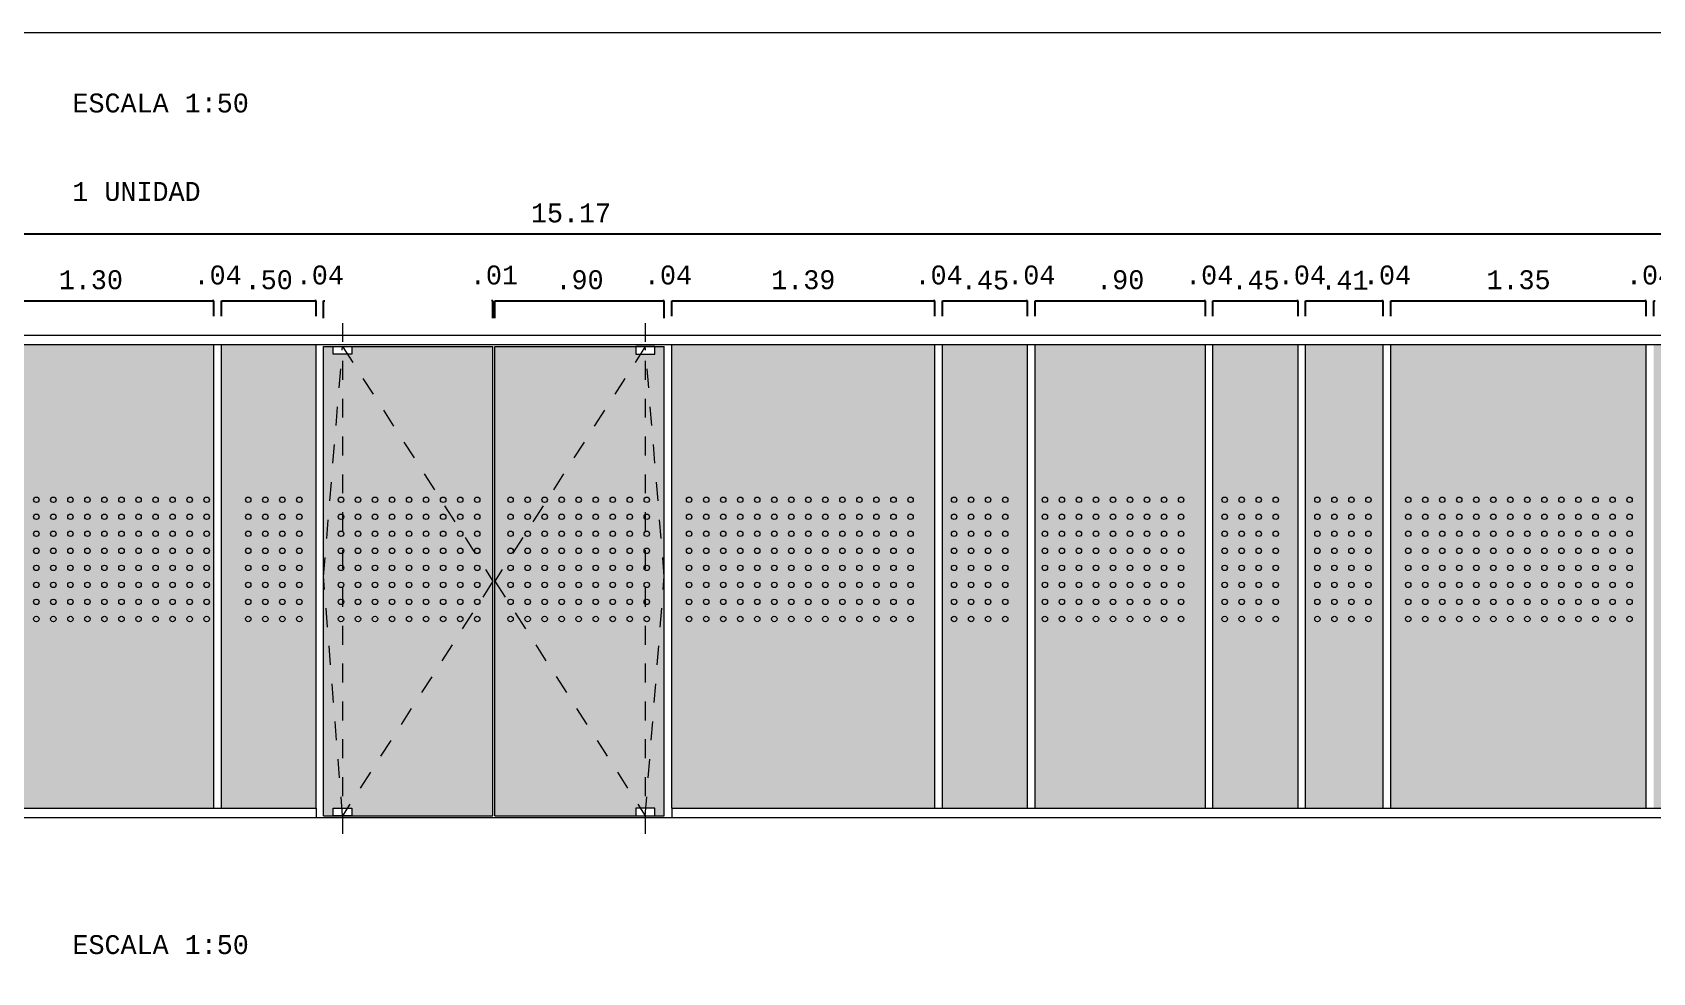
# Model space of a CAD drawing. Header units: millimetres. Extents: x 3472 to 4311, y 0 to 1645.
# Drawn here: x 3809.15 to 3817.72, y 1202.34 to 1207.31 of the extents above; entities that cross this region are included whole.
import ezdxf

# ---------------------------------------------------------------- set-up
doc = ezdxf.new("R2010")
doc.units = ezdxf.units.MM
doc.header["$LTSCALE"] = 0.1
doc.header["$PDMODE"] = 35
doc.linetypes.add('CONTINUA', pattern=[0])
doc.linetypes.add('PUNTOS', pattern=[0.25, 0, -0.25])
doc.layers.get('0').update_dxf_attribs({"lineweight": 9})
doc.layers.get('DEFPOINTS').update_dxf_attribs({"lineweight": 9})
for name, color, linetype, lineweight in [('A_cotas', 7, 'Continuous', 9), ('CARPINTERIAS', 7, 'PUNTOS', 9), ('Leyenda', 7, 'Continuous', 9)]:
    doc.layers.add(name, color=color, linetype=linetype, lineweight=lineweight)
doc.layers.add('COTAS-EXT', color=7, linetype='CONTINUA', lineweight=9, true_color=0x2e2e2e)
doc.layers.add('GRIS CARPINTERIAS', color=7, linetype='CONTINUA', lineweight=9, true_color=0x2e2e2e)
doc.styles.add('FUTURA', font='LUCON.TTF')
doc.styles.get("Standard").update_dxf_attribs({"font": 'LUCON.TTF'})
doc.dimstyles.new('ESCALA-100-INT', dxfattribs={"dimtxt": 0.15, "dimasz": 0.012, "dimexe": 0, "dimexo": 0, "dimgap": 0.05, "dimtad": 1, "dimzin": 4, "dimdsep": 46, "dimtxsty": 'Standard', "dimblk1": '1', "dimblk2": '1', "dimsah": 1, "dimcen": 0, "dimse1": 1, "dimse2": 1, "dimclrd": 256, "dimclrt": 7, "dimadec": 0, "dimazin": 0, "dimtfac": 1, "dimtofl": 0, "dimtmove": 2, "dimatfit": 3, "dimldrblk": '1', "dimfxl": 1, "dimtolj": 1, "dimtzin": 0, "dimarcsym": 0})

# ---------------------------------------------------------------- blocks, each defined once
blk = doc.blocks.new('*D92')
at = {"layer": 'COTAS-EXT', "lineweight": -2}
for p, q in [((3808.8117, 1205.8132), (3808.8117, 1205.8948)), ((3808.8117, 1205.8948), (3810.1115, 1205.8948)), ((3810.1115, 1205.8132), (3810.1115, 1205.8948))]:
    blk.add_line(p, q, dxfattribs=at)
at = {"layer": 'DEFPOINTS', "color": 0}
for p in [(3810.1115, 1205.8948), (3808.8117, 1205.6632), (3810.1115, 1205.6632)]:
    blk.add_point(p, dxfattribs=at)
at = {"layer": 'COTAS-EXT', "color": 250, "insert": (3809.4616, 1206.0054), "char_height": 0.1, "attachment_point": 5}
blk.add_mtext('\\A1;1.30', dxfattribs=at)
blk = doc.blocks.new('1')
at = {"layer": 'A_cotas'}
blk.add_line((0, 0), (0, 0), dxfattribs=at)
at = {"layer": 'A_cotas', "linetype": 'Continuous', "const_width": 2.44}
blk.add_lwpolyline([(0, -6.1), (0, 6.1)], dxfattribs=at)
blk = doc.blocks.new('_NONE')
at = {"color": 0, "linetype": 'ByBlock'}
blk.add_circle((0, 0), 0.25, dxfattribs=at)
blk = doc.blocks.new('*D93')
at = {"layer": 'COTAS-EXT', "lineweight": -2}
for p, q in [((3810.1115, 1205.8948), (3810.1045, 1205.8948)), ((3810.1115, 1205.8132), (3810.1115, 1205.8948)), ((3810.1515, 1205.8132), (3810.1515, 1205.8948)), ((3810.1515, 1205.8948), (3810.1585, 1205.8948))]:
    blk.add_line(p, q, dxfattribs=at)
at = {"layer": 'DEFPOINTS', "color": 0}
for p in [(3810.1515, 1205.8948), (3810.1115, 1205.6632), (3810.1515, 1205.6632)]:
    blk.add_point(p, dxfattribs=at)
at = {"layer": 'COTAS-EXT', "color": 250, "insert": (3810.1315, 1206.0304), "char_height": 0.1, "attachment_point": 5}
blk.add_mtext('\\A1;.04', dxfattribs=at)
blk = doc.blocks.new('*D94')
at = {"layer": 'COTAS-EXT', "lineweight": -2}
for p, q in [((3810.1515, 1205.8132), (3810.1515, 1205.8948)), ((3810.1515, 1205.8948), (3810.6517, 1205.8948)), ((3810.6517, 1205.8132), (3810.6517, 1205.8948))]:
    blk.add_line(p, q, dxfattribs=at)
at = {"layer": 'DEFPOINTS', "color": 0}
for p in [(3810.6517, 1205.8948), (3810.1515, 1205.6632), (3810.6517, 1205.6632)]:
    blk.add_point(p, dxfattribs=at)
at = {"layer": 'COTAS-EXT', "color": 250, "insert": (3810.4016, 1206.0054), "char_height": 0.1, "attachment_point": 5}
blk.add_mtext('\\A1;.50', dxfattribs=at)
blk = doc.blocks.new('*D95')
at = {"layer": 'COTAS-EXT', "lineweight": -2}
for p, q in [((3810.6517, 1205.8948), (3810.6447, 1205.8948)), ((3810.6517, 1205.8132), (3810.6517, 1205.8948)), ((3810.6917, 1205.8032), (3810.6917, 1205.8948)), ((3810.6917, 1205.8948), (3810.6987, 1205.8948))]:
    blk.add_line(p, q, dxfattribs=at)
at = {"layer": 'DEFPOINTS', "color": 0}
for p in [(3810.6917, 1205.8948), (3810.6517, 1205.6632), (3810.6917, 1205.6532)]:
    blk.add_point(p, dxfattribs=at)
at = {"layer": 'COTAS-EXT', "color": 250, "insert": (3810.6717, 1206.0304), "char_height": 0.1, "attachment_point": 5}
blk.add_mtext('\\A1;.04', dxfattribs=at)
blk = doc.blocks.new('*D96')
at = {"layer": 'COTAS-EXT', "lineweight": -2}
for p, q in [((3811.5867, 1205.8948), (3811.5797, 1205.8948)), ((3811.5867, 1205.8032), (3811.5867, 1205.8948)), ((3811.5967, 1205.8032), (3811.5967, 1205.8948)), ((3811.5967, 1205.8948), (3811.6037, 1205.8948))]:
    blk.add_line(p, q, dxfattribs=at)
at = {"layer": 'DEFPOINTS', "color": 0}
for p in [(3811.5867, 1205.8948), (3811.5867, 1205.6532), (3811.5967, 1205.6532)]:
    blk.add_point(p, dxfattribs=at)
at = {"layer": 'COTAS-EXT', "color": 250, "insert": (3811.5917, 1206.0304), "char_height": 0.1, "attachment_point": 5}
blk.add_mtext('\\A1;.01', dxfattribs=at)
blk = doc.blocks.new('*D97')
at = {"layer": 'COTAS-EXT', "lineweight": -2}
for p, q in [((3811.5867, 1205.8948), (3811.5797, 1205.8948)), ((3811.5867, 1205.8032), (3811.5867, 1205.8948)), ((3811.5967, 1205.8032), (3811.5967, 1205.8948)), ((3811.5967, 1205.8948), (3811.6037, 1205.8948))]:
    blk.add_line(p, q, dxfattribs=at)
at = {"layer": 'DEFPOINTS', "color": 0}
for p in [(3811.5967, 1205.8948), (3811.5867, 1205.6532), (3811.5967, 1205.6532)]:
    blk.add_point(p, dxfattribs=at)
at = {"layer": 'COTAS-EXT', "color": 250, "insert": (3811.5917, 1206.0304), "char_height": 0.1, "attachment_point": 5}
blk.add_mtext('\\A1;.01', dxfattribs=at)
blk = doc.blocks.new('*D98')
at = {"layer": 'COTAS-EXT', "lineweight": -2}
for p, q in [((3811.5967, 1205.8032), (3811.5967, 1205.8948)), ((3811.5967, 1205.8948), (3812.4917, 1205.8948)), ((3812.4917, 1205.8032), (3812.4917, 1205.8948))]:
    blk.add_line(p, q, dxfattribs=at)
at = {"layer": 'DEFPOINTS', "color": 0}
for p in [(3812.4917, 1205.8948), (3811.5967, 1205.6532), (3812.4917, 1205.6532)]:
    blk.add_point(p, dxfattribs=at)
at = {"layer": 'COTAS-EXT', "color": 250, "insert": (3812.0442, 1206.0054), "char_height": 0.1, "attachment_point": 5}
blk.add_mtext('\\A1;.90', dxfattribs=at)
blk = doc.blocks.new('*D99')
at = {"layer": 'COTAS-EXT', "lineweight": -2}
for p, q in [((3812.4917, 1205.8948), (3812.4847, 1205.8948)), ((3812.4917, 1205.8032), (3812.4917, 1205.8948)), ((3812.5317, 1205.8132), (3812.5317, 1205.8948)), ((3812.5317, 1205.8948), (3812.5387, 1205.8948))]:
    blk.add_line(p, q, dxfattribs=at)
at = {"layer": 'DEFPOINTS', "color": 0}
for p in [(3812.5317, 1205.8948), (3812.4917, 1205.6532), (3812.5317, 1205.6632)]:
    blk.add_point(p, dxfattribs=at)
at = {"layer": 'COTAS-EXT', "color": 250, "insert": (3812.5117, 1206.0304), "char_height": 0.1, "attachment_point": 5}
blk.add_mtext('\\A1;.04', dxfattribs=at)
blk = doc.blocks.new('*D100')
at = {"layer": 'COTAS-EXT', "lineweight": -2}
for p, q in [((3812.5317, 1205.8132), (3812.5317, 1205.8948)), ((3812.5317, 1205.8948), (3813.9217, 1205.8948)), ((3813.9217, 1205.8132), (3813.9217, 1205.8948))]:
    blk.add_line(p, q, dxfattribs=at)
at = {"layer": 'DEFPOINTS', "color": 0}
for p in [(3813.9217, 1205.8948), (3812.5317, 1205.6632), (3813.9217, 1205.6632)]:
    blk.add_point(p, dxfattribs=at)
at = {"layer": 'COTAS-EXT', "color": 250, "insert": (3813.2267, 1206.0054), "char_height": 0.1, "attachment_point": 5}
blk.add_mtext('\\A1;1.39', dxfattribs=at)
blk = doc.blocks.new('*D101')
at = {"layer": 'COTAS-EXT', "lineweight": -2}
for p, q in [((3813.9217, 1205.8948), (3813.9147, 1205.8948)), ((3813.9217, 1205.8132), (3813.9217, 1205.8948)), ((3813.9617, 1205.8132), (3813.9617, 1205.8948)), ((3813.9617, 1205.8948), (3813.9687, 1205.8948))]:
    blk.add_line(p, q, dxfattribs=at)
at = {"layer": 'DEFPOINTS', "color": 0}
for p in [(3813.9617, 1205.8948), (3813.9217, 1205.6632), (3813.9617, 1205.6632, 0)]:
    blk.add_point(p, dxfattribs=at)
at = {"layer": 'COTAS-EXT', "color": 250, "insert": (3813.9417, 1206.0304), "char_height": 0.1, "attachment_point": 5}
blk.add_mtext('\\A1;.04', dxfattribs=at)
blk = doc.blocks.new('*D102')
at = {"layer": 'COTAS-EXT', "lineweight": -2}
for p, q in [((3813.9617, 1205.8132), (3813.9617, 1205.8948)), ((3813.9617, 1205.8948), (3814.4117, 1205.8948)), ((3814.4117, 1205.8132), (3814.4117, 1205.8948))]:
    blk.add_line(p, q, dxfattribs=at)
at = {"layer": 'DEFPOINTS', "color": 0}
for p in [(3814.4117, 1205.8948), (3813.9617, 1205.6632, 0), (3814.4117, 1205.6632)]:
    blk.add_point(p, dxfattribs=at)
at = {"layer": 'COTAS-EXT', "color": 250, "insert": (3814.1867, 1206.0039), "char_height": 0.1, "attachment_point": 5}
blk.add_mtext('\\A1;.45', dxfattribs=at)
blk = doc.blocks.new('*D103')
at = {"layer": 'COTAS-EXT', "lineweight": -2}
for p, q in [((3814.4117, 1205.8948), (3814.4047, 1205.8948)), ((3814.4117, 1205.8132), (3814.4117, 1205.8948)), ((3814.4517, 1205.8132), (3814.4517, 1205.8948)), ((3814.4517, 1205.8948), (3814.4587, 1205.8948))]:
    blk.add_line(p, q, dxfattribs=at)
at = {"layer": 'DEFPOINTS', "color": 0}
for p in [(3814.4517, 1205.8948), (3814.4117, 1205.6632), (3814.4517, 1205.6632)]:
    blk.add_point(p, dxfattribs=at)
at = {"layer": 'COTAS-EXT', "color": 250, "insert": (3814.4317, 1206.0304), "char_height": 0.1, "attachment_point": 5}
blk.add_mtext('\\A1;.04', dxfattribs=at)
blk = doc.blocks.new('*D104')
at = {"layer": 'COTAS-EXT', "lineweight": -2}
for p, q in [((3814.4517, 1205.8132), (3814.4517, 1205.8948)), ((3814.4517, 1205.8948), (3815.3517, 1205.8948)), ((3815.3517, 1205.8132), (3815.3517, 1205.8948))]:
    blk.add_line(p, q, dxfattribs=at)
at = {"layer": 'DEFPOINTS', "color": 0}
for p in [(3815.3517, 1205.8948), (3814.4517, 1205.6632), (3815.3517, 1205.6632)]:
    blk.add_point(p, dxfattribs=at)
at = {"layer": 'COTAS-EXT', "color": 250, "insert": (3814.9017, 1206.0054), "char_height": 0.1, "attachment_point": 5}
blk.add_mtext('\\A1;.90', dxfattribs=at)
blk = doc.blocks.new('*D105')
at = {"layer": 'COTAS-EXT', "lineweight": -2}
for p, q in [((3815.3517, 1205.8948), (3815.3447, 1205.8948)), ((3815.3517, 1205.8132), (3815.3517, 1205.8948)), ((3815.3917, 1205.8132), (3815.3917, 1205.8948)), ((3815.3917, 1205.8948), (3815.3987, 1205.8948))]:
    blk.add_line(p, q, dxfattribs=at)
at = {"layer": 'DEFPOINTS', "color": 0}
for p in [(3815.3917, 1205.8948), (3815.3517, 1205.6632), (3815.3917, 1205.6632)]:
    blk.add_point(p, dxfattribs=at)
at = {"layer": 'COTAS-EXT', "color": 250, "insert": (3815.3717, 1206.0304), "char_height": 0.1, "attachment_point": 5}
blk.add_mtext('\\A1;.04', dxfattribs=at)
blk = doc.blocks.new('*D106')
at = {"layer": 'COTAS-EXT', "lineweight": -2}
for p, q in [((3815.3917, 1205.8132), (3815.3917, 1205.8948)), ((3815.3917, 1205.8948), (3815.8417, 1205.8948)), ((3815.8417, 1205.8132), (3815.8417, 1205.8948))]:
    blk.add_line(p, q, dxfattribs=at)
at = {"layer": 'DEFPOINTS', "color": 0}
for p in [(3815.8417, 1205.8948), (3815.3917, 1205.6632, 0), (3815.8417, 1205.6632, 0)]:
    blk.add_point(p, dxfattribs=at)
at = {"layer": 'COTAS-EXT', "color": 250, "insert": (3815.6167, 1206.0039), "char_height": 0.1, "attachment_point": 5}
blk.add_mtext('\\A1;.45', dxfattribs=at)
blk = doc.blocks.new('*D107')
at = {"layer": 'COTAS-EXT', "lineweight": -2}
for p, q in [((3815.8417, 1205.8948), (3815.8347, 1205.8948)), ((3815.8417, 1205.8132), (3815.8417, 1205.8948)), ((3815.8817, 1205.8132), (3815.8817, 1205.8948)), ((3815.8817, 1205.8948), (3815.8887, 1205.8948))]:
    blk.add_line(p, q, dxfattribs=at)
at = {"layer": 'DEFPOINTS', "color": 0}
for p in [(3815.8817, 1205.8948), (3815.8417, 1205.6632), (3815.8817, 1205.6632)]:
    blk.add_point(p, dxfattribs=at)
at = {"layer": 'COTAS-EXT', "color": 250, "insert": (3815.8617, 1206.0304), "char_height": 0.1, "attachment_point": 5}
blk.add_mtext('\\A1;.04', dxfattribs=at)
blk = doc.blocks.new('*D108')
at = {"layer": 'COTAS-EXT', "lineweight": -2}
for p, q in [((3815.8817, 1205.8132), (3815.8817, 1205.8948)), ((3815.8817, 1205.8948), (3816.2917, 1205.8948)), ((3816.2917, 1205.8132), (3816.2917, 1205.8948))]:
    blk.add_line(p, q, dxfattribs=at)
at = {"layer": 'DEFPOINTS', "color": 0}
for p in [(3816.2917, 1205.8948), (3815.8817, 1205.6632, 0), (3816.2917, 1205.6632, 0)]:
    blk.add_point(p, dxfattribs=at)
at = {"layer": 'COTAS-EXT', "color": 250, "insert": (3816.0867, 1206.0039), "char_height": 0.1, "attachment_point": 5}
blk.add_mtext('\\A1;.41', dxfattribs=at)
blk = doc.blocks.new('*D109')
at = {"layer": 'COTAS-EXT', "lineweight": -2}
for p, q in [((3816.2917, 1205.8948), (3816.2847, 1205.8948)), ((3816.2917, 1205.8132), (3816.2917, 1205.8948)), ((3816.3317, 1205.8132), (3816.3317, 1205.8948)), ((3816.3317, 1205.8948), (3816.3387, 1205.8948))]:
    blk.add_line(p, q, dxfattribs=at)
at = {"layer": 'DEFPOINTS', "color": 0}
for p in [(3816.3317, 1205.8948), (3816.2917, 1205.6632), (3816.3317, 1205.6632, 0)]:
    blk.add_point(p, dxfattribs=at)
at = {"layer": 'COTAS-EXT', "color": 250, "insert": (3816.3117, 1206.0304), "char_height": 0.1, "attachment_point": 5}
blk.add_mtext('\\A1;.04', dxfattribs=at)
blk = doc.blocks.new('*D110')
at = {"layer": 'COTAS-EXT', "lineweight": -2}
for p, q in [((3816.3317, 1205.8132), (3816.3317, 1205.8948)), ((3816.3317, 1205.8948), (3817.6817, 1205.8948)), ((3817.6817, 1205.8132), (3817.6817, 1205.8948))]:
    blk.add_line(p, q, dxfattribs=at)
at = {"layer": 'DEFPOINTS', "color": 0}
for p in [(3817.6817, 1205.8948), (3816.3317, 1205.6632), (3817.6817, 1205.6632)]:
    blk.add_point(p, dxfattribs=at)
at = {"layer": 'COTAS-EXT', "color": 250, "insert": (3817.0067, 1206.0054), "char_height": 0.1, "attachment_point": 5}
blk.add_mtext('\\A1;1.35', dxfattribs=at)
blk = doc.blocks.new('*D111')
at = {"layer": 'COTAS-EXT', "lineweight": -2}
for p, q in [((3817.6817, 1205.8948), (3817.6747, 1205.8948)), ((3817.6817, 1205.8132), (3817.6817, 1205.8948)), ((3817.7217, 1205.8132), (3817.7217, 1205.8948)), ((3817.7217, 1205.8948), (3817.7287, 1205.8948))]:
    blk.add_line(p, q, dxfattribs=at)
at = {"layer": 'DEFPOINTS', "color": 0}
for p in [(3817.7217, 1205.8948), (3817.6817, 1205.6632), (3817.7217, 1205.6632, 0)]:
    blk.add_point(p, dxfattribs=at)
at = {"layer": 'COTAS-EXT', "color": 250, "insert": (3817.7017, 1206.0304), "char_height": 0.1, "attachment_point": 5}
blk.add_mtext('\\A1;.04', dxfattribs=at)
blk = doc.blocks.new('*D116')
at = {"layer": 'COTAS-EXT', "lineweight": -2}
for p, q in [((3804.4161, 1205.8632), (3804.4161, 1206.2479)), ((3804.4161, 1206.2479), (3819.5821, 1206.2479)), ((3819.5821, 1205.8632), (3819.5821, 1206.2479))]:
    blk.add_line(p, q, dxfattribs=at)
at = {"layer": 'DEFPOINTS', "color": 0}
for p in [(3819.5821, 1206.2479), (3804.4161, 1205.7132), (3819.5821, 1205.7132)]:
    blk.add_point(p, dxfattribs=at)
at = {"layer": 'COTAS-EXT', "color": 250, "insert": (3811.9991, 1206.3584), "char_height": 0.1, "attachment_point": 5}
blk.add_mtext('\\A1;15.17', dxfattribs=at)

msp = doc.modelspace()

# ---------------------------------------------------------------- hatches: boundary and pattern name
at = {"layer": 'COTAS-EXT'}
h = msp.add_hatch(dxfattribs=at)
h.set_pattern_fill('DOTS', color=256, scale=0.01, angle=90, style=0)
h.set_pattern_definition([(90, (3804.416095, 1203.173188), (-0.015875, 0.0079375), [0, -0.015875])])
h.paths.add_polyline_path([(3804.5217, 1205.6632), (3804.4161, 1205.6632), (3804.4161, 1203.2132), (3804.5217, 1203.2132)])
h.paths.add_polyline_path([(3805.9117, 1205.6632), (3804.5617, 1205.6632), (3804.5617, 1203.2132), (3805.9117, 1203.2132)])
h.paths.add_polyline_path([(3806.8517, 1205.6632), (3805.9517, 1205.6632), (3805.9517, 1203.2132), (3806.8517, 1203.2132)])
h.paths.add_polyline_path([(3807.3417, 1205.6632), (3806.8917, 1205.6632), (3806.8917, 1203.2132), (3807.3417, 1203.2132)])
h.paths.add_polyline_path([(3808.2817, 1205.6632), (3807.3817, 1205.6632), (3807.3817, 1203.2132), (3808.2817, 1203.2132)])
h.paths.add_polyline_path([(3808.7717, 1205.6632), (3808.3217, 1205.6632), (3808.3217, 1203.2132), (3808.7717, 1203.2132)])
h.paths.add_polyline_path([(3810.1115, 1205.6632), (3808.8117, 1205.6632), (3808.8117, 1203.2132), (3810.1115, 1203.2132)])
h.paths.add_polyline_path([(3810.6517, 1205.6632), (3810.1515, 1205.6632), (3810.1515, 1203.2132), (3810.6517, 1203.2132)])
h.paths.add_polyline_path([(3811.5867, 1205.6532), (3810.8417, 1205.6532), (3810.8417, 1205.6132), (3810.7417, 1205.6132), (3810.7417, 1205.6532), (3810.6917, 1205.6532), (3810.6917, 1203.1732), (3810.7417, 1203.1732), (3810.7417, 1203.2132), (3810.8417, 1203.2132), (3810.8417, 1203.1732), (3811.5867, 1203.1732)])
h.paths.add_polyline_path([(3812.4917, 1205.6532), (3812.4419, 1205.6532), (3812.4419, 1205.6132), (3812.3419, 1205.6132), (3812.3419, 1205.6532), (3811.5967, 1205.6532), (3811.5967, 1203.1732), (3812.3419, 1203.1732), (3812.3419, 1203.2132), (3812.4419, 1203.2132), (3812.4419, 1203.1732), (3812.4917, 1203.1732)])
h.paths.add_polyline_path([(3813.9217, 1205.6632), (3812.5317, 1205.6632), (3812.5317, 1203.2132), (3813.9217, 1203.2132)])
h.paths.add_polyline_path([(3814.4117, 1205.6632), (3813.9617, 1205.6632), (3813.9617, 1203.2132), (3814.4117, 1203.2132)])
h.paths.add_polyline_path([(3815.3517, 1205.6632), (3814.4517, 1205.6632), (3814.4517, 1203.2132), (3815.3517, 1203.2132)])
h.paths.add_polyline_path([(3815.8417, 1205.6632), (3815.3917, 1205.6632), (3815.3917, 1203.2132), (3815.8417, 1203.2132)])
h.paths.add_polyline_path([(3816.2917, 1205.6632), (3815.8817, 1205.6632), (3815.8817, 1203.2132), (3816.2917, 1203.2132)])
h.paths.add_polyline_path([(3817.6817, 1205.6632), (3816.3317, 1205.6632), (3816.3317, 1203.2132), (3817.6817, 1203.2132)])
h.paths.add_polyline_path([(3818.1717, 1205.6632), (3817.7217, 1205.6632), (3817.7217, 1203.2132), (3818.1717, 1203.2132)])
h.paths.add_polyline_path([(3819.1117, 1205.6632), (3818.2117, 1205.6632), (3818.2117, 1203.2132), (3819.1117, 1203.2132)])
h.paths.add_polyline_path([(3819.5821, 1205.6632), (3819.1517, 1205.6632), (3819.1517, 1203.2132), (3819.5821, 1203.2132)])

# ---------------------------------------------------------------- linework, layer by layer
for p, q in [((3804.4161, 1205.7132), (3810.6517, 1205.7132)), ((3810.6517, 1205.7132), (3812.5317, 1205.7132)), ((3812.5317, 1205.7132), (3819.5821, 1205.7132)), ((3804.4161, 1205.6632), (3810.6517, 1205.6632)), ((3810.6517, 1205.6632), (3812.5317, 1205.6632)), ((3810.6917, 1205.6532), (3811.5867, 1205.6532)), ((3810.6917, 1203.1732), (3810.6917, 1205.6532)), ((3811.5867, 1203.1732), (3811.5867, 1205.6532)), ((3811.5967, 1205.6532), (3812.4917, 1205.6532)), ((3811.5967, 1203.1732), (3811.5967, 1205.6532)), ((3812.4917, 1203.1732), (3812.4917, 1205.6532)), ((3812.5317, 1205.6632), (3819.5821, 1205.6632)), ((3804.4161, 1203.2132), (3810.6517, 1203.2132)), ((3810.6517, 1203.2132), (3810.6517, 1203.1632)), ((3812.5317, 1203.2132), (3819.5821, 1203.2132)), ((3812.5317, 1203.2132), (3812.5317, 1203.1632)), ((3804.4161, 1203.1632), (3810.6517, 1203.1632)), ((3810.6917, 1203.1732), (3811.5867, 1203.1732)), ((3811.5967, 1203.1732), (3812.4917, 1203.1732)), ((3812.5317, 1203.1632), (3819.5821, 1203.1632))]:
    msp.add_line(p, q)
at = {"elevation": 0}
for points in [[(3810.7417, 1205.6132), (3810.7417, 1205.6532), (3810.8417, 1205.6532), (3810.8417, 1205.6132)], [(3812.4419, 1205.6132), (3812.4419, 1205.6532), (3812.3419, 1205.6532), (3812.3419, 1205.6132)], [(3810.7417, 1203.1732), (3810.7417, 1203.2132), (3810.8417, 1203.2132), (3810.8417, 1203.1732)], [(3812.4419, 1203.1732), (3812.4419, 1203.2132), (3812.3419, 1203.2132), (3812.3419, 1203.1732)]]:
    msp.add_lwpolyline(points, close=True, dxfattribs=at)
at = {"layer": 'CARPINTERIAS'}
for p, q in [((3810.7917, 1205.7772), (3810.7917, 1203.0561)), ((3812.3919, 1205.7772), (3812.3919, 1203.0561))]:
    msp.add_line(p, q, dxfattribs=at)
at = {"layer": 'CARPINTERIAS', "elevation": 0}
for points in [[(3810.7917, 1203.1732), (3810.6917, 1204.4382), (3810.7917, 1205.6532)], [(3810.7917, 1205.6532), (3811.5867, 1204.4132), (3810.7917, 1203.1732)], [(3812.3919, 1205.6532), (3811.5967, 1204.4132), (3812.3919, 1203.1732)], [(3812.3919, 1203.1732), (3812.4919, 1204.4382), (3812.3919, 1205.6532)]]:
    msp.add_lwpolyline(points, dxfattribs=at)
at = {"layer": 'COTAS-EXT'}
msp.add_lwpolyline([(3803.3658, 1207.3133), (3843.1688, 1207.3133), (3843.1688, 1188.4046), (3803.3658, 1188.4046)], close=True, dxfattribs=at)
at = {"layer": 'GRIS CARPINTERIAS'}
for p, q in [((3810.1115, 1203.2132), (3810.1115, 1205.6632)), ((3810.1515, 1203.2132), (3810.1515, 1205.6632)), ((3810.6517, 1203.2132), (3810.6517, 1205.6632)), ((3812.5317, 1203.2132), (3812.5317, 1205.6632)), ((3813.9217, 1203.2132), (3813.9217, 1205.6632)), ((3813.9617, 1203.2132, 0), (3813.9617, 1205.6632, 0)), ((3814.4117, 1203.2132), (3814.4117, 1205.6632)), ((3814.4517, 1203.2132, 0), (3814.4517, 1205.6632)), ((3815.3517, 1203.2132), (3815.3517, 1205.6632)), ((3815.3917, 1203.2132, 0), (3815.3917, 1205.6632, 0)), ((3815.8417, 1203.2132), (3815.8417, 1205.6632)), ((3815.8817, 1203.2132, 0), (3815.8817, 1205.6632, 0)), ((3816.2917, 1203.2132), (3816.2917, 1205.6632)), ((3816.3317, 1203.2132, 0), (3816.3317, 1205.6632)), ((3817.6817, 1203.2132), (3817.6817, 1205.6632)), ((3810.6517, 1203.1632), (3812.5317, 1203.1632))]:
    msp.add_line(p, q, dxfattribs=at)
for centre in [(3809.1735, 1204.8432), (3809.2635, 1204.8432), (3809.3535, 1204.8432), (3809.4435, 1204.8432), (3809.5335, 1204.8432), (3809.6235, 1204.8432), (3809.7135, 1204.8432), (3809.8035, 1204.8432), (3809.8935, 1204.8432), (3809.9835, 1204.8432), (3810.0735, 1204.8432), (3810.2935, 1204.8432), (3810.3835, 1204.8432), (3810.4735, 1204.8432), (3810.5635, 1204.8432), (3810.7835, 1204.8432), (3810.8735, 1204.8432), (3810.9635, 1204.8432), (3811.0535, 1204.8432), (3811.1435, 1204.8432), (3811.2335, 1204.8432), (3811.3235, 1204.8432), (3811.4135, 1204.8432), (3811.5035, 1204.8432), (3811.6798, 1204.8432), (3811.7698, 1204.8432), (3811.8598, 1204.8432), (3811.9498, 1204.8432), (3812.0398, 1204.8432), (3812.1298, 1204.8432), (3812.2198, 1204.8432), (3812.3098, 1204.8432), (3812.3998, 1204.8432), (3812.6235, 1204.8432), (3812.7135, 1204.8432), (3812.8035, 1204.8432), (3812.8935, 1204.8432), (3812.9835, 1204.8432), (3813.0735, 1204.8432), (3813.1635, 1204.8432), (3813.2535, 1204.8432), (3813.3435, 1204.8432), (3813.4335, 1204.8432), (3813.5235, 1204.8432), (3813.6135, 1204.8432), (3813.7035, 1204.8432), (3813.7935, 1204.8432), (3814.0237, 1204.8432, 0), (3814.1137, 1204.8432, 0), (3814.2037, 1204.8432, 0), (3814.2937, 1204.8432, 0), (3814.5035, 1204.8432), (3814.5935, 1204.8432), (3814.6835, 1204.8432), (3814.7735, 1204.8432), (3814.8635, 1204.8432), (3814.9535, 1204.8432), (3815.0435, 1204.8432), (3815.1335, 1204.8432), (3815.2235, 1204.8432), (3815.4537, 1204.8432, 0), (3815.5437, 1204.8432, 0), (3815.6337, 1204.8432, 0), (3815.7237, 1204.8432, 0), (3815.9437, 1204.8432), (3816.0337, 1204.8432), (3816.1237, 1204.8432), (3816.2137, 1204.8432), (3816.4235, 1204.8432, 0), (3816.5135, 1204.8432, 0), (3816.6035, 1204.8432, 0), (3816.6935, 1204.8432, 0), (3816.7835, 1204.8432, 0), (3816.8735, 1204.8432, 0), (3816.9635, 1204.8432, 0), (3817.0535, 1204.8432, 0), (3817.1435, 1204.8432, 0), (3817.2335, 1204.8432, 0), (3817.3235, 1204.8432, 0), (3817.4135, 1204.8432, 0), (3817.5035, 1204.8432, 0), (3817.5935, 1204.8432, 0), (3809.1735, 1204.7532), (3809.2635, 1204.7532), (3809.3535, 1204.7532), (3809.4435, 1204.7532), (3809.5335, 1204.7532), (3809.6235, 1204.7532), (3809.7135, 1204.7532), (3809.8035, 1204.7532), (3809.8935, 1204.7532), (3809.9835, 1204.7532), (3810.0735, 1204.7532), (3810.2935, 1204.7532), (3810.3835, 1204.7532), (3810.4735, 1204.7532), (3810.5635, 1204.7532), (3810.7835, 1204.7532), (3810.8735, 1204.7532), (3810.9635, 1204.7532), (3811.0535, 1204.7532), (3811.1435, 1204.7532), (3811.2335, 1204.7532), (3811.3235, 1204.7532), (3811.4135, 1204.7532), (3811.5035, 1204.7532), (3811.6798, 1204.7532), (3811.7698, 1204.7532), (3811.8598, 1204.7532), (3811.9498, 1204.7532), (3812.0398, 1204.7532), (3812.1298, 1204.7532), (3812.2198, 1204.7532), (3812.3098, 1204.7532), (3812.3998, 1204.7532), (3812.6235, 1204.7532), (3812.7135, 1204.7532), (3812.8035, 1204.7532), (3812.8935, 1204.7532), (3812.9835, 1204.7532), (3813.0735, 1204.7532), (3813.1635, 1204.7532), (3813.2535, 1204.7532), (3813.3435, 1204.7532), (3813.4335, 1204.7532), (3813.5235, 1204.7532), (3813.6135, 1204.7532), (3813.7035, 1204.7532), (3813.7935, 1204.7532), (3814.0237, 1204.7532, 0), (3814.1137, 1204.7532, 0), (3814.2037, 1204.7532, 0), (3814.2937, 1204.7532, 0), (3814.5035, 1204.7532), (3814.5935, 1204.7532), (3814.6835, 1204.7532), (3814.7735, 1204.7532), (3814.8635, 1204.7532), (3814.9535, 1204.7532), (3815.0435, 1204.7532), (3815.1335, 1204.7532), (3815.2235, 1204.7532), (3815.4537, 1204.7532, 0), (3815.5437, 1204.7532, 0), (3815.6337, 1204.7532, 0), (3815.7237, 1204.7532, 0), (3815.9437, 1204.7532), (3816.0337, 1204.7532), (3816.1237, 1204.7532), (3816.2137, 1204.7532), (3816.4235, 1204.7532, 0), (3816.5135, 1204.7532, 0), (3816.6035, 1204.7532, 0), (3816.6935, 1204.7532, 0), (3816.7835, 1204.7532, 0), (3816.8735, 1204.7532, 0), (3816.9635, 1204.7532, 0), (3817.0535, 1204.7532, 0), (3817.1435, 1204.7532, 0), (3817.2335, 1204.7532, 0), (3817.3235, 1204.7532, 0), (3817.4135, 1204.7532, 0), (3817.5035, 1204.7532, 0), (3817.5935, 1204.7532, 0), (3809.1735, 1204.6632), (3809.2635, 1204.6632), (3809.3535, 1204.6632), (3809.4435, 1204.6632), (3809.5335, 1204.6632), (3809.6235, 1204.6632), (3809.7135, 1204.6632), (3809.8035, 1204.6632), (3809.8935, 1204.6632), (3809.9835, 1204.6632), (3810.0735, 1204.6632), (3810.2935, 1204.6632), (3810.3835, 1204.6632), (3810.4735, 1204.6632), (3810.5635, 1204.6632), (3810.7835, 1204.6632), (3810.8735, 1204.6632), (3810.9635, 1204.6632), (3811.0535, 1204.6632), (3811.1435, 1204.6632), (3811.2335, 1204.6632), (3811.3235, 1204.6632), (3811.4135, 1204.6632), (3811.5035, 1204.6632), (3811.6798, 1204.6632), (3811.7698, 1204.6632), (3811.8598, 1204.6632), (3811.9498, 1204.6632), (3812.0398, 1204.6632), (3812.1298, 1204.6632), (3812.2198, 1204.6632), (3812.3098, 1204.6632), (3812.3998, 1204.6632), (3812.6235, 1204.6632), (3812.7135, 1204.6632), (3812.8035, 1204.6632), (3812.8935, 1204.6632), (3812.9835, 1204.6632), (3813.0735, 1204.6632), (3813.1635, 1204.6632), (3813.2535, 1204.6632), (3813.3435, 1204.6632), (3813.4335, 1204.6632), (3813.5235, 1204.6632), (3813.6135, 1204.6632), (3813.7035, 1204.6632), (3813.7935, 1204.6632), (3814.0237, 1204.6632, 0), (3814.1137, 1204.6632, 0), (3814.2037, 1204.6632, 0), (3814.2937, 1204.6632, 0), (3814.5035, 1204.6632), (3814.5935, 1204.6632), (3814.6835, 1204.6632), (3814.7735, 1204.6632), (3814.8635, 1204.6632), (3814.9535, 1204.6632), (3815.0435, 1204.6632), (3815.1335, 1204.6632), (3815.2235, 1204.6632), (3815.4537, 1204.6632, 0), (3815.5437, 1204.6632, 0), (3815.6337, 1204.6632, 0), (3815.7237, 1204.6632, 0), (3815.9437, 1204.6632), (3816.0337, 1204.6632), (3816.1237, 1204.6632), (3816.2137, 1204.6632), (3816.4235, 1204.6632, 0), (3816.5135, 1204.6632, 0), (3816.6035, 1204.6632, 0), (3816.6935, 1204.6632, 0), (3816.7835, 1204.6632, 0), (3816.8735, 1204.6632, 0), (3816.9635, 1204.6632, 0), (3817.0535, 1204.6632, 0), (3817.1435, 1204.6632, 0), (3817.2335, 1204.6632, 0), (3817.3235, 1204.6632, 0), (3817.4135, 1204.6632, 0), (3817.5035, 1204.6632, 0), (3817.5935, 1204.6632, 0), (3809.1735, 1204.5732), (3809.2635, 1204.5732), (3809.3535, 1204.5732), (3809.4435, 1204.5732), (3809.5335, 1204.5732), (3809.6235, 1204.5732), (3809.7135, 1204.5732), (3809.8035, 1204.5732), (3809.8935, 1204.5732), (3809.9835, 1204.5732), (3810.0735, 1204.5732), (3810.2935, 1204.5732), (3810.3835, 1204.5732), (3810.4735, 1204.5732), (3810.5635, 1204.5732), (3810.7835, 1204.5732), (3810.8735, 1204.5732), (3810.9635, 1204.5732), (3811.0535, 1204.5732), (3811.1435, 1204.5732), (3811.2335, 1204.5732), (3811.3235, 1204.5732), (3811.4135, 1204.5732), (3811.5035, 1204.5732), (3811.6798, 1204.5732), (3811.7698, 1204.5732), (3811.8598, 1204.5732), (3811.9498, 1204.5732), (3812.0398, 1204.5732), (3812.1298, 1204.5732), (3812.2198, 1204.5732), (3812.3098, 1204.5732), (3812.3998, 1204.5732), (3812.6235, 1204.5732), (3812.7135, 1204.5732), (3812.8035, 1204.5732), (3812.8935, 1204.5732), (3812.9835, 1204.5732), (3813.0735, 1204.5732), (3813.1635, 1204.5732), (3813.2535, 1204.5732), (3813.3435, 1204.5732), (3813.4335, 1204.5732), (3813.5235, 1204.5732), (3813.6135, 1204.5732), (3813.7035, 1204.5732), (3813.7935, 1204.5732), (3814.0237, 1204.5732, 0), (3814.1137, 1204.5732, 0), (3814.2037, 1204.5732, 0), (3814.2937, 1204.5732, 0), (3814.5035, 1204.5732), (3814.5935, 1204.5732), (3814.6835, 1204.5732), (3814.7735, 1204.5732), (3814.8635, 1204.5732), (3814.9535, 1204.5732), (3815.0435, 1204.5732), (3815.1335, 1204.5732), (3815.2235, 1204.5732), (3815.4537, 1204.5732, 0), (3815.5437, 1204.5732, 0), (3815.6337, 1204.5732, 0), (3815.7237, 1204.5732, 0), (3815.9437, 1204.5732), (3816.0337, 1204.5732), (3816.1237, 1204.5732), (3816.2137, 1204.5732), (3816.4235, 1204.5732, 0), (3816.5135, 1204.5732, 0), (3816.6035, 1204.5732, 0), (3816.6935, 1204.5732, 0), (3816.7835, 1204.5732, 0), (3816.8735, 1204.5732, 0), (3816.9635, 1204.5732, 0), (3817.0535, 1204.5732, 0), (3817.1435, 1204.5732, 0), (3817.2335, 1204.5732, 0), (3817.3235, 1204.5732, 0), (3817.4135, 1204.5732, 0), (3817.5035, 1204.5732, 0), (3817.5935, 1204.5732, 0), (3809.1735, 1204.4832), (3809.2635, 1204.4832), (3809.3535, 1204.4832), (3809.4435, 1204.4832), (3809.5335, 1204.4832), (3809.6235, 1204.4832), (3809.7135, 1204.4832), (3809.8035, 1204.4832), (3809.8935, 1204.4832), (3809.9835, 1204.4832), (3810.0735, 1204.4832), (3810.2935, 1204.4832), (3810.3835, 1204.4832), (3810.4735, 1204.4832), (3810.5635, 1204.4832), (3810.7835, 1204.4832), (3810.8735, 1204.4832), (3810.9635, 1204.4832), (3811.0535, 1204.4832), (3811.1435, 1204.4832), (3811.2335, 1204.4832), (3811.3235, 1204.4832), (3811.4135, 1204.4832), (3811.5035, 1204.4832), (3811.6798, 1204.4832), (3811.7698, 1204.4832), (3811.8598, 1204.4832), (3811.9498, 1204.4832), (3812.0398, 1204.4832), (3812.1298, 1204.4832), (3812.2198, 1204.4832), (3812.3098, 1204.4832), (3812.3998, 1204.4832), (3812.6235, 1204.4832), (3812.7135, 1204.4832), (3812.8035, 1204.4832), (3812.8935, 1204.4832), (3812.9835, 1204.4832), (3813.0735, 1204.4832), (3813.1635, 1204.4832), (3813.2535, 1204.4832), (3813.3435, 1204.4832), (3813.4335, 1204.4832), (3813.5235, 1204.4832), (3813.6135, 1204.4832), (3813.7035, 1204.4832), (3813.7935, 1204.4832), (3814.0237, 1204.4832, 0), (3814.1137, 1204.4832, 0), (3814.2037, 1204.4832, 0), (3814.2937, 1204.4832, 0), (3814.5035, 1204.4832), (3814.5935, 1204.4832), (3814.6835, 1204.4832), (3814.7735, 1204.4832), (3814.8635, 1204.4832), (3814.9535, 1204.4832), (3815.0435, 1204.4832), (3815.1335, 1204.4832), (3815.2235, 1204.4832), (3815.4537, 1204.4832, 0), (3815.5437, 1204.4832, 0), (3815.6337, 1204.4832, 0), (3815.7237, 1204.4832, 0), (3815.9437, 1204.4832), (3816.0337, 1204.4832), (3816.1237, 1204.4832), (3816.2137, 1204.4832), (3816.4235, 1204.4832, 0), (3816.5135, 1204.4832, 0), (3816.6035, 1204.4832, 0), (3816.6935, 1204.4832, 0), (3816.7835, 1204.4832, 0), (3816.8735, 1204.4832, 0), (3816.9635, 1204.4832, 0), (3817.0535, 1204.4832, 0), (3817.1435, 1204.4832, 0), (3817.2335, 1204.4832, 0), (3817.3235, 1204.4832, 0), (3817.4135, 1204.4832, 0), (3817.5035, 1204.4832, 0), (3817.5935, 1204.4832, 0), (3809.1735, 1204.3932), (3809.2635, 1204.3932), (3809.3535, 1204.3932), (3809.4435, 1204.3932), (3809.5335, 1204.3932), (3809.6235, 1204.3932), (3809.7135, 1204.3932), (3809.8035, 1204.3932), (3809.8935, 1204.3932), (3809.9835, 1204.3932), (3810.0735, 1204.3932), (3810.2935, 1204.3932), (3810.3835, 1204.3932), (3810.4735, 1204.3932), (3810.5635, 1204.3932), (3810.7835, 1204.3932), (3810.8735, 1204.3932), (3810.9635, 1204.3932), (3811.0535, 1204.3932), (3811.1435, 1204.3932), (3811.2335, 1204.3932), (3811.3235, 1204.3932), (3811.4135, 1204.3932), (3811.5035, 1204.3932), (3811.6798, 1204.3932), (3811.7698, 1204.3932), (3811.8598, 1204.3932), (3811.9498, 1204.3932), (3812.0398, 1204.3932), (3812.1298, 1204.3932), (3812.2198, 1204.3932), (3812.3098, 1204.3932), (3812.3998, 1204.3932), (3812.6235, 1204.3932), (3812.7135, 1204.3932), (3812.8035, 1204.3932), (3812.8935, 1204.3932), (3812.9835, 1204.3932), (3813.0735, 1204.3932), (3813.1635, 1204.3932), (3813.2535, 1204.3932), (3813.3435, 1204.3932), (3813.4335, 1204.3932), (3813.5235, 1204.3932), (3813.6135, 1204.3932), (3813.7035, 1204.3932), (3813.7935, 1204.3932), (3814.0237, 1204.3932, 0), (3814.1137, 1204.3932, 0), (3814.2037, 1204.3932, 0), (3814.2937, 1204.3932, 0), (3814.5035, 1204.3932), (3814.5935, 1204.3932), (3814.6835, 1204.3932), (3814.7735, 1204.3932), (3814.8635, 1204.3932), (3814.9535, 1204.3932), (3815.0435, 1204.3932), (3815.1335, 1204.3932), (3815.2235, 1204.3932), (3815.4537, 1204.3932, 0), (3815.5437, 1204.3932, 0), (3815.6337, 1204.3932, 0), (3815.7237, 1204.3932, 0), (3815.9437, 1204.3932), (3816.0337, 1204.3932), (3816.1237, 1204.3932), (3816.2137, 1204.3932), (3816.4235, 1204.3932, 0), (3816.5135, 1204.3932, 0), (3816.6035, 1204.3932, 0), (3816.6935, 1204.3932, 0), (3816.7835, 1204.3932, 0), (3816.8735, 1204.3932, 0), (3816.9635, 1204.3932, 0), (3817.0535, 1204.3932, 0), (3817.1435, 1204.3932, 0), (3817.2335, 1204.3932, 0), (3817.3235, 1204.3932, 0), (3817.4135, 1204.3932, 0), (3817.5035, 1204.3932, 0), (3817.5935, 1204.3932, 0), (3809.1735, 1204.3032), (3809.2635, 1204.3032), (3809.3535, 1204.3032), (3809.4435, 1204.3032), (3809.5335, 1204.3032), (3809.6235, 1204.3032), (3809.7135, 1204.3032), (3809.8035, 1204.3032), (3809.8935, 1204.3032), (3809.9835, 1204.3032), (3810.0735, 1204.3032), (3810.2935, 1204.3032), (3810.3835, 1204.3032), (3810.4735, 1204.3032), (3810.5635, 1204.3032), (3810.7835, 1204.3032), (3810.8735, 1204.3032), (3810.9635, 1204.3032), (3811.0535, 1204.3032), (3811.1435, 1204.3032), (3811.2335, 1204.3032), (3811.3235, 1204.3032), (3811.4135, 1204.3032), (3811.5035, 1204.3032), (3811.6798, 1204.3032), (3811.7698, 1204.3032), (3811.8598, 1204.3032), (3811.9498, 1204.3032), (3812.0398, 1204.3032), (3812.1298, 1204.3032), (3812.2198, 1204.3032), (3812.3098, 1204.3032), (3812.3998, 1204.3032), (3812.6235, 1204.3032), (3812.7135, 1204.3032), (3812.8035, 1204.3032), (3812.8935, 1204.3032), (3812.9835, 1204.3032), (3813.0735, 1204.3032), (3813.1635, 1204.3032), (3813.2535, 1204.3032), (3813.3435, 1204.3032), (3813.4335, 1204.3032), (3813.5235, 1204.3032), (3813.6135, 1204.3032), (3813.7035, 1204.3032), (3813.7935, 1204.3032), (3814.0237, 1204.3032, 0), (3814.1137, 1204.3032, 0), (3814.2037, 1204.3032, 0), (3814.2937, 1204.3032, 0), (3814.5035, 1204.3032), (3814.5935, 1204.3032), (3814.6835, 1204.3032), (3814.7735, 1204.3032), (3814.8635, 1204.3032), (3814.9535, 1204.3032), (3815.0435, 1204.3032), (3815.1335, 1204.3032), (3815.2235, 1204.3032), (3815.4537, 1204.3032, 0), (3815.5437, 1204.3032, 0), (3815.6337, 1204.3032, 0), (3815.7237, 1204.3032, 0), (3815.9437, 1204.3032), (3816.0337, 1204.3032), (3816.1237, 1204.3032), (3816.2137, 1204.3032), (3816.4235, 1204.3032, 0), (3816.5135, 1204.3032, 0), (3816.6035, 1204.3032, 0), (3816.6935, 1204.3032, 0), (3816.7835, 1204.3032, 0), (3816.8735, 1204.3032, 0), (3816.9635, 1204.3032, 0), (3817.0535, 1204.3032, 0), (3817.1435, 1204.3032, 0), (3817.2335, 1204.3032, 0), (3817.3235, 1204.3032, 0), (3817.4135, 1204.3032, 0), (3817.5035, 1204.3032, 0), (3817.5935, 1204.3032, 0), (3809.1735, 1204.2132), (3809.2635, 1204.2132), (3809.3535, 1204.2132), (3809.4435, 1204.2132), (3809.5335, 1204.2132), (3809.6235, 1204.2132), (3809.7135, 1204.2132), (3809.8035, 1204.2132), (3809.8935, 1204.2132), (3809.9835, 1204.2132), (3810.0735, 1204.2132), (3810.2935, 1204.2132), (3810.3835, 1204.2132), (3810.4735, 1204.2132), (3810.5635, 1204.2132), (3810.7835, 1204.2132), (3810.8735, 1204.2132), (3810.9635, 1204.2132), (3811.0535, 1204.2132), (3811.1435, 1204.2132), (3811.2335, 1204.2132), (3811.3235, 1204.2132), (3811.4135, 1204.2132), (3811.5035, 1204.2132), (3811.6798, 1204.2132), (3811.7698, 1204.2132), (3811.8598, 1204.2132), (3811.9498, 1204.2132), (3812.0398, 1204.2132), (3812.1298, 1204.2132), (3812.2198, 1204.2132), (3812.3098, 1204.2132), (3812.3998, 1204.2132), (3812.6235, 1204.2132), (3812.7135, 1204.2132), (3812.8035, 1204.2132), (3812.8935, 1204.2132), (3812.9835, 1204.2132), (3813.0735, 1204.2132), (3813.1635, 1204.2132), (3813.2535, 1204.2132), (3813.3435, 1204.2132), (3813.4335, 1204.2132), (3813.5235, 1204.2132), (3813.6135, 1204.2132), (3813.7035, 1204.2132), (3813.7935, 1204.2132), (3814.0237, 1204.2132, 0), (3814.1137, 1204.2132, 0), (3814.2037, 1204.2132, 0), (3814.2937, 1204.2132, 0), (3814.5035, 1204.2132), (3814.5935, 1204.2132), (3814.6835, 1204.2132), (3814.7735, 1204.2132), (3814.8635, 1204.2132), (3814.9535, 1204.2132), (3815.0435, 1204.2132), (3815.1335, 1204.2132), (3815.2235, 1204.2132), (3815.4537, 1204.2132, 0), (3815.5437, 1204.2132, 0), (3815.6337, 1204.2132, 0), (3815.7237, 1204.2132, 0), (3815.9437, 1204.2132), (3816.0337, 1204.2132), (3816.1237, 1204.2132), (3816.2137, 1204.2132), (3816.4235, 1204.2132, 0), (3816.5135, 1204.2132, 0), (3816.6035, 1204.2132, 0), (3816.6935, 1204.2132, 0), (3816.7835, 1204.2132, 0), (3816.8735, 1204.2132, 0), (3816.9635, 1204.2132, 0), (3817.0535, 1204.2132, 0), (3817.1435, 1204.2132, 0), (3817.2335, 1204.2132, 0), (3817.3235, 1204.2132, 0), (3817.4135, 1204.2132, 0), (3817.5035, 1204.2132, 0), (3817.5935, 1204.2132, 0)]:
    msp.add_circle(centre, 0.0144, dxfattribs=at)

# ---------------------------------------------------------------- texts
at = {"layer": 'Leyenda', "style": 'FUTURA'}
for s, p in [('ESCALA 1:50', (3809.3645, 1206.8902)), ('1 UNIDAD', (3809.3638, 1206.4229)), ('ESCALA 1:50', (3809.3645, 1202.442))]:
    msp.add_text(s, height=0.1, dxfattribs=at).set_placement(p)

# ---------------------------------------------------------------- dimensions: what is measured, and where the dimension line sits
at = {"layer": 'COTAS-EXT'}
for base, p1, p2, picture, middle in [((3819.5821, 1206.2479), (3804.4161, 1205.7132), (3819.5821, 1205.7132), '*D116', (3811.9991, 1206.3584)), ((3810.1115, 1205.8948), (3808.8117, 1205.6632), (3810.1115, 1205.6632), '*D92', (3809.4616, 1206.0054)), ((3810.1515, 1205.8948), (3810.1115, 1205.6632), (3810.1515, 1205.6632), '*D93', (3810.1315, 1206.0304)), ((3810.6517, 1205.8948), (3810.1515, 1205.6632), (3810.6517, 1205.6632), '*D94', (3810.4016, 1206.0054)), ((3810.6917, 1205.8948), (3810.6517, 1205.6632), (3810.6917, 1205.6532), '*D95', (3810.6717, 1206.0304)), ((3811.5867, 1205.8948), (3811.5967, 1205.6532), (3811.5867, 1205.6532), '*D96', (3811.5917, 1206.0304)), ((3811.5967, 1205.8948), (3811.5867, 1205.6532), (3811.5967, 1205.6532), '*D97', (3811.5917, 1206.0304)), ((3812.4917200525, 1205.8948029327), (3811.5967200525, 1205.6531882938), (3812.4917200525, 1205.6531882938), '*D98', (3812.0442200525, 1206.0053641174)), ((3812.5317, 1205.8948), (3812.4917, 1205.6532), (3812.5317, 1205.6632), '*D99', (3812.5117, 1206.0304)), ((3813.9217, 1205.8948), (3812.5317, 1205.6632), (3813.9217, 1205.6632), '*D100', (3813.2267, 1206.0054)), ((3813.9617, 1205.8948), (3813.9217, 1205.6632), (3813.9617, 1205.6632, 0), '*D101', (3813.9417, 1206.0304)), ((3814.4117, 1205.8948), (3813.9617, 1205.6632, 0), (3814.4117, 1205.6632), '*D102', (3814.1867, 1206.0039)), ((3814.4517, 1205.8948), (3814.4117, 1205.6632), (3814.4517, 1205.6632), '*D103', (3814.4317, 1206.0304)), ((3815.3517, 1205.8948), (3814.4517, 1205.6632), (3815.3517, 1205.6632), '*D104', (3814.9017, 1206.0054)), ((3815.3917, 1205.8948), (3815.3517, 1205.6632), (3815.3917, 1205.6632), '*D105', (3815.3717, 1206.0304)), ((3815.8417, 1205.8948), (3815.3917, 1205.6632, 0), (3815.8417, 1205.6632, 0), '*D106', (3815.6167, 1206.0039)), ((3815.8817, 1205.8948), (3815.8417, 1205.6632), (3815.8817, 1205.6632), '*D107', (3815.8617, 1206.0304)), ((3816.2917, 1205.8948), (3815.8817, 1205.6632, 0), (3816.2917, 1205.6632, 0), '*D108', (3816.0867, 1206.0039)), ((3816.3317, 1205.8948), (3816.2917, 1205.6632), (3816.3317, 1205.6632, 0), '*D109', (3816.3117, 1206.0304)), ((3817.6817, 1205.8948), (3816.3317, 1205.6632), (3817.6817, 1205.6632), '*D110', (3817.0067, 1206.0054)), ((3817.7217, 1205.8948), (3817.6817, 1205.6632), (3817.7217, 1205.6632, 0), '*D111', (3817.7017, 1206.0304))]:
    dim = msp.add_linear_dim(base=base, p1=p1, p2=p2, dimstyle='ESCALA-100-INT', override={"dimtxt": 0.1, "dimasz": 0.007, "dimexo": 0.15, "dimblk": 'NONE', "dimsah": 0, "dimse1": 0, "dimse2": 0, "dimclre": 256, "dimclrt": 250, "dimfxl": 0.5, "dimfxlon": 1}, dxfattribs=at)
    dim.commit()
    dim.dimension.update_dxf_attribs({"geometry": picture, "text_midpoint": middle})

doc.saveas('drawing.dxf')
